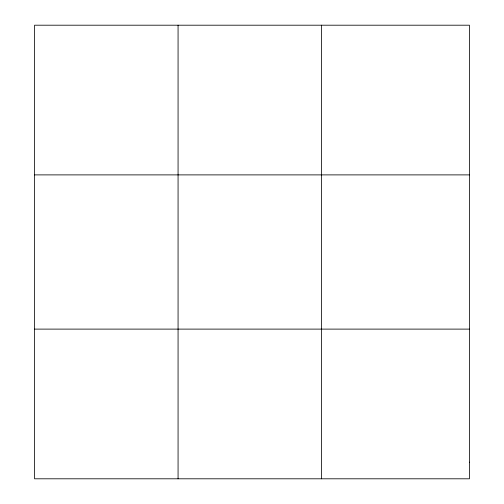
<?xml version="1.0" encoding="UTF-8"?>
<svg xmlns="http://www.w3.org/2000/svg" width="504" height="504" viewBox="0 0 504 504"><rect width="100%" height="100%" fill="white"/><g stroke="black" fill="none" stroke-linecap="round" stroke-linejoin="round"><path stroke-width="0.76" d="M178.069 478.8L178.069 25.2M321.577 478.8L321.577 25.2M34.562 174.888L469.438 174.888M34.562 329.112L469.438 329.112M469.438 462.168L469.438 478.8L34.562 478.8L34.562 25.2L469.438 25.2L469.438 462.168"/></g></svg>
